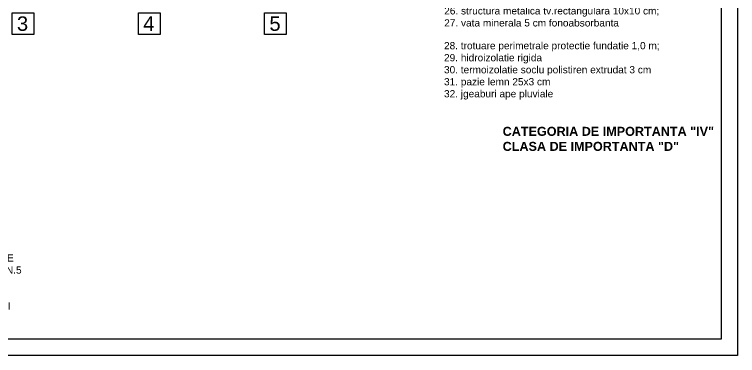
# Model space of a CAD drawing. Header units: millimetres. Extents: x 10453 to 58457, y -15634 to -5634.
# Drawn here: x 50250 to 52358, y -11026 to -10032 of the extents above; entities that cross this region are included whole.
import ezdxf

# ---------------------------------------------------------------- set-up
doc = ezdxf.new("R2010")
doc.units = ezdxf.units.MM
doc.header["$MEASUREMENT"] = 0
doc.styles.add('1pe200', font='arial.ttf', dxfattribs={"height": 55})
doc.styles.get("Standard").update_dxf_attribs({"font": 'arial.ttf', "height": 10})
doc.styles.add('Stilul meu', font='arial.ttf', dxfattribs={"height": 21})

msp = doc.modelspace()

# ---------------------------------------------------------------- linework, layer by layer
at = {"ltscale": 10}
for p, q in [((52358.011, -8074.569), (52358.011, -11025.649)), ((52310.705, -8121.875), (52310.705, -10978.343)), ((52310.705, -10978.343), (48210.408, -10978.343)), ((52358.011, -11025.649), (48163.102, -11025.649))]:
    msp.add_line(p, q, dxfattribs=at)
at = {"ltscale": 2}
for p, q in [((52358.011, -8074.569), (52358.011, -11025.649)), ((52358.011, -11025.649), (48163.102, -11025.649))]:
    msp.add_line(p, q, dxfattribs=at)
at = {"ltscale": 10}
for points in [[(50243.712, -10026.804), (50306.787, -10026.804), (50306.787, -10089.879), (50243.712, -10089.879)], [(50243.712, -10026.804), (50306.787, -10026.804), (50306.787, -10089.879), (50243.712, -10089.879)], [(50611.649, -10026.804), (50674.724, -10026.804), (50674.724, -10089.879), (50611.649, -10089.879)], [(50611.649, -10026.804), (50674.724, -10026.804), (50674.724, -10089.879), (50611.649, -10089.879)], [(50979.587, -10026.804), (51042.662, -10026.804), (51042.662, -10089.879), (50979.587, -10089.879)], [(50979.587, -10026.804), (51042.662, -10026.804), (51042.662, -10089.879), (50979.587, -10089.879)]]:
    msp.add_lwpolyline(points, close=True, dxfattribs=at)

# ---------------------------------------------------------------- texts
at = {"ltscale": 10, "attachment_point": 1}
for s, insert, char_height, width, style in [('{\\H0.4762x;perete compartimentare interior:\\P25. placa gips carton 1.25 cm finisata\\P26. structura metalica tv.rectangulara 10x10 cm;\\P27. vata minerala 5 cm fonoabsorbanta}', (51502.967, -9940.68), 44.1525, 919.99895, 'Stilul meu'), ('3', (50257.596, -10037.549), 42.05, 45.08822, '1pe200'), ('3', (50257.596, -10037.549), 42.05, 45.08822, '1pe200'), ('4', (50625.534, -10037.549), 42.05, 45.08822, '1pe200'), ('4', (50625.534, -10037.549), 42.05, 45.08822, '1pe200'), ('5', (50993.471, -10037.549), 42.05, 45.08822, '1pe200'), ('5', (50993.471, -10037.549), 42.05, 45.08822, '1pe200'), ('{\\H0.4762x;28. trotuare perimetrale protectie fundatie 1,0 m;\\P29. hidroizolatie rigida\\P30. termoizolatie soclu polistiren extrudat 3 cm\\P31. pazie lemn 25x3 cm\\P32. jgeaburi ape pluviale}', (51502.451, -10112.206), 44.1525, 919.99895, 'Stilul meu'), ('{\\fArial|b1|i0|c0|p34;\\H0.7143x;\\P\\H0.8333x;CATEGORIA DE IMPORTANTA "IV"\\PCLASA DE IMPORTANTA "D"}', (51673.413, -10306.678), 44.1525, 919.99895, 'Stilul meu')]:
    msp.add_mtext(s, dxfattribs=dict(at, insert=insert, char_height=char_height, width=width, style=style))
at = {"insert": (49395.954, -10660.802), "char_height": 21.025, "width": 901.07739, "attachment_point": 1}
msp.add_mtext('NOTA:\\P\\P\\pi-30,l30,t30;A.^IPERETII DESPARTITORI DINTRE DORMITOARE SI BAIE SE VOR REALIZA DIN GIPS-CARTON CU VATA MINERALA MIN.5 CM  LA INTERIOR CU ROL FONOABSORBANT;\\P\\pi0,l0,tz;\\P\\pi-30,l30,t30;B.^IPLACILE DE GIPS CARTON LA BAIE SI GHENE INSTALATII VOR FI REZISTENTE LA UMEZEALA', dxfattribs=at)

doc.saveas('drawing.dxf')
